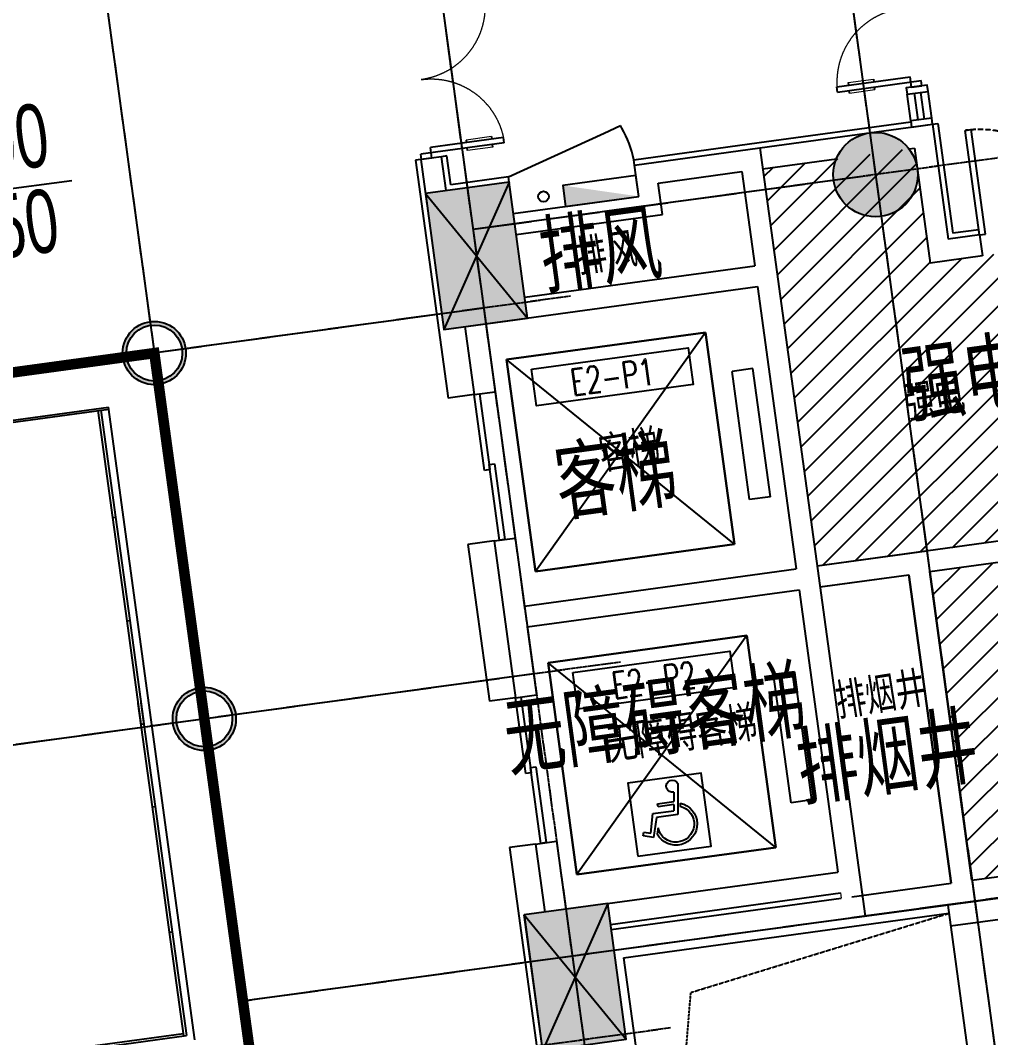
# Model space of a CAD drawing. Header units: millimetres. Extents: x -39175 to 150737, y -15023 to 140542.
# Drawn here: x -11401 to -2207, y 101396 to 111038 of the extents above; entities that cross this region are included whole.
import ezdxf
from ezdxf.enums import TextEntityAlignment as Align

# ---------------------------------------------------------------- set-up
doc = ezdxf.new("R2010")
doc.units = ezdxf.units.MM
doc.header["$LTSCALE"] = 10
for name, pattern in [('DASH', [0.35, 0.25, -0.1]), ('E-RG-1F$0$$0$DOTE', [2.42, 2, -0.2, 0.02, -0.2]), ('E2-RI-5F$0$DASHDOT', [1, 0.5, -0.25, 0, -0.25]), ('E2-RI-5F$0$DASHED', [0.75, 0.5, -0.25]), ('XRE2$0$HIDDEN', [0.375, 0.25, -0.125])]:
    doc.linetypes.add(name, pattern=pattern)
for name, color, linetype in [('A—墙体', 7, 'Continuous'), ('A—楼梯、电梯、栏杆', 50, 'Continuous'), ('A—设备管丼、主管符号', 50, 'Continuous'), ('A—轴线、尺寸', 1, 'Continuous'), ('A—门窗', 135, 'Continuous'), ('E2-RI-5F$0$0M-FIRE', 30, 'E2-RI-5F$0$DASHDOT'), ('E2-RI-5F$0$A-SYMB-VOID', 35, 'Continuous'), ('E2-RI-5F$0$J-STAIR楼梯', 2, 'Continuous'), ('E2-RV-5F$0$A-SYMB', 4, 'Continuous'), ('E2-RV-5F$0$A-SYMB-NUMB-T', 4, 'Continuous'), ('E2-RV-5F$0$A-WIND', 135, 'Continuous'), ('I—平面—填充03(灰度)', 250, 'Continuous'), ('I—平面—文字', 40, 'Continuous'), ('I—平面—文字（放大1：100）', 40, 'XRE2$0$HIDDEN'), ('I—平面—标高', 40, 'Continuous'), ('I—平面—消防设施', 10, 'Continuous'), ('I—平面—装饰面层线', 192, 'Continuous'), ('I—平面—门', 22, 'Continuous'), ('轴线100', 1, 'Continuous')]:
    doc.layers.add(name, color=color, linetype=linetype)
doc.layers.add('E2-RV-5F$0$$2$A-WALL', color=7, linetype='Continuous', lineweight=5)
doc.styles.add('E1-RI-5F$0$$4$XD2008', font='SIMYOU.TTF', dxfattribs={"width": 0.7})
doc.styles.add('E2-RV-5F$0$ECADI-TXT', font='simplex.shx', dxfattribs={"bigfont": 'hztxt.shx'})
doc.styles.add('XD2008', font='SIMYOU.TTF', dxfattribs={"width": 0.7, "height": 600})
pattern_1 = [(45, (-6071.9, -5118.89), (-132.58252, 132.58252), [])]

# ---------------------------------------------------------------- blocks, each defined once
blk = doc.blocks.new('E-COLS-F5')
at = {"layer": 'I—平面—填充03(灰度)'}
h = blk.add_hatch(color=18, dxfattribs=at)
edge = h.paths.add_edge_path()
edge.add_arc((11705615.9, -6097368.6), 400, 0, 360)
for points in [[(11701350.9, -6097547.8), (11701527, -6098835.8), (11702319.6, -6098727.5), (11702143.5, -6097439.5)], [(11702285.4, -6104384.2), (11702461.4, -6105672.3), (11703254, -6105563.9), (11703078, -6104275.9)]]:
    blk.add_hatch(color=18, dxfattribs=at).paths.add_polyline_path(points)
h = blk.add_hatch(color=18, dxfattribs=at)
edge = h.paths.add_edge_path(flags=17)
edge.add_arc((11698782, -6099059.6), 265, 0, 360)
edge = h.paths.add_edge_path()
edge.add_arc((11698782, -6099059.6), 300, 0, 360)
h = blk.add_hatch(color=18, dxfattribs=at)
edge = h.paths.add_edge_path(flags=17)
edge.add_arc((11699256, -6102527.4), 265, 0, 360)
edge = h.paths.add_edge_path()
edge.add_arc((11699256, -6102527.4), 300, 0, 360)
at = {"layer": 'A—墙体'}
for points in [[(11701350.9, -6097547.8), (11701527, -6098835.8), (11702319.6, -6098727.5), (11702143.5, -6097439.5)], [(11702285.4, -6104384.2), (11702461.4, -6105672.3), (11703254, -6105563.9), (11703078, -6104275.9)]]:
    blk.add_lwpolyline(points, close=True, dxfattribs=at)
for centre, radius in [((11705615.9, -6097368.6), 400), ((11698782, -6099059.6), 300), ((11698782, -6099059.6), 265), ((11699256, -6102527.4), 300), ((11699256, -6102527.4), 265)]:
    blk.add_circle(centre, radius, dxfattribs=at)
blk = doc.blocks.new('E2-RV-5F$0$3242342')
at = {"layer": 'A—设备管丼、主管符号'}
for p, q in [((282.4, 490.1), (2119, 983.8)), ((2119, 983.8), (282.4, 490.1)), ((808.9, -1466.5), (2119, 983.8)), ((2119, 983.8), (2645.4, -972.8)), ((2645.4, -972.8), (2119, 983.8)), ((282.4, 490.1), (2645.4, -972.8)), ((808.9, -1466.5), (282.4, 490.1)), ((282.4, 490.1), (808.9, -1466.5)), ((0, 0), (193.1, 51.9)), ((0, 0), (318.7, -1184.1)), ((193.1, 51.9), (511.9, -1132.1)), ((2645.4, -972.8), (808.9, -1466.5)), ((808.9, -1466.5), (2645.4, -972.8)), ((318.7, -1184.1), (511.9, -1132.1))]:
    blk.add_line(p, q, dxfattribs=at)
blk = doc.blocks.new('E2-RV-5F$0$Elevator - Single Side Open - 48_w x 94_h-2412031-一层平面 1_2号楼 FIRST FLOOR PLAN B1 B2')
at = {"layer": 'I—平面—门'}
for p, q in [((-355.6, -48.41875), (-1080.6, -48.41875)), ((-1080.6, -48.41875), (-1080.6, -99.21875)), ((-355.6, -99.21875), (-355.6, -48.41875)), ((-1080.6, -99.21875), (-355.6, -99.21875)), ((319.4, -99.21875), (-405.6, -99.21875)), ((-405.6, -99.21875), (-405.6, -150.01875)), ((-405.6, -150.01875), (319.4, -150.01875)), ((319.4, -150.01875), (319.4, -99.21875))]:
    blk.add_line(p, q, dxfattribs=at)
blk = doc.blocks.new('E2-RV-5F$0$残卫标')
for p, q in [((55510.3, 99656.5, 0), (55470.2, 99366.3, 0)), ((55463.1, 99581.8, 0), (55450.8, 99492.8, 0)), ((55294.9, 99464.1, 0), (55294.9, 99492.8, 0)), ((55294.9, 99492.8, 0), (55450.8, 99492.8, 0)), ((55446.8, 99464.1, 0), (55294.9, 99464.1, 0)), ((55446.8, 99464.1, 0), (55438.7, 99405.3, 0)), ((55508.3, 99468.3, 0), (55504.2, 99439.1, 0)), ((55193.8, 99225, 0), (55238.9, 99405.3, 0)), ((55265.7, 99366.3, 0), (55214.5, 99181.5, 0)), ((55238.9, 99405.3, 0), (55438.7, 99405.3, 0)), ((55470.2, 99366.3, 0), (55265.7, 99366.3, 0)), ((55119.6, 99210.7, 0), (55129.8, 99244, 0)), ((55129.8, 99244, 0), (55193.8, 99225, 0)), ((55269.1, 99266.1, 0), (55252.9, 99207.6, 0)), ((55214.5, 99181.5, 0), (55119.6, 99210.7, 0))]:
    blk.add_line(p, q)
at = {"elevation": 0}
blk.add_lwpolyline([(55043, 99024.5), (55743, 99024.5), (55743, 99724.5), (55043, 99724.5)], close=True, dxfattribs=at)
at = {"extrusion": (0, 0, -1)}
for centre, major_axis, start_param, end_param in [((55455.6, 99638.8, 0), (-40.6, 40.6), 3.796077, 8.3262), ((55441, 99278.8, 0), (200.4, 17.2), -1.14391, 2.865579), ((55441, 99278.8, 0), (-170.6, 24.8), 1.802138, 6.065215)]:
    blk.add_ellipse(centre, major_axis=major_axis, ratio=1, start_param=start_param, end_param=end_param, dxfattribs=at)
blk = doc.blocks.new('E2-RV-5F$0$ECADI-TAG-CODE')
at = {"layer": 'E2-RV-5F$0$A-SYMB-NUMB-T', "color": 1}
blk.add_lwpolyline([(0, 3.5), (15, 3.5), (15, 0), (0, 0)], close=True, dxfattribs=at)
at = {"layer": 'E2-RV-5F$0$A-SYMB-NUMB-T', "style": 'E2-RV-5F$0$ECADI-TXT', "width": 0.7}
blk.add_attdef('CODE', text='', height=2.5, dxfattribs=at).set_placement((7.5, 1.75), align=Align.MIDDLE_CENTER)
blk = doc.blocks.new('E2-RI-5F$0$$DorLib2D$00000011')
for p, q in [((-0.4667, 0.4709), (-0.4667, -0.0625)), ((-0.4667, 0.4709), (-0.4333, 0.4709)), ((-0.4333, 0.4709), (-0.4333, 0.0042)), ((0.4333, 0.4709), (0.4333, 0.0042)), ((0.4667, 0.4709), (0.4333, 0.4709)), ((0.4667, 0.4709), (0.4667, -0.0625)), ((-0.4833, 0.3962), (-0.4667, 0.3962)), ((-0.4167, 0.3962), (-0.4333, 0.3962)), ((0.4167, 0.3962), (0.4333, 0.3962)), ((0.4833, 0.3962), (0.4667, 0.3962)), ((-0.4833, 0.2346), (-0.4667, 0.2346)), ((-0.4167, 0.2346), (-0.4333, 0.2346)), ((0.4167, 0.2346), (0.4333, 0.2346)), ((0.4833, 0.2346), (0.4667, 0.2346)), ((-0.5, 0.0042), (-0.4333, 0.0042)), ((-0.5, 0.0042), (-0.5, -0.0625)), ((0.5, 0.0042), (0.4333, 0.0042)), ((0.5, 0.0042), (0.5, -0.0625)), ((-0.5, -0.0625), (-0.4667, -0.0625)), ((0.5, -0.0625), (0.4667, -0.0625))]:
    blk.add_line(p, q)
at = {"lineweight": 13}
for p, q in [((-0.4833, 0.3962), (-0.4833, 0.2346)), ((-0.4167, 0.3962), (-0.4167, 0.2346)), ((0.4167, 0.3962), (0.4167, 0.2346)), ((0.4833, 0.3962), (0.4833, 0.2346))]:
    blk.add_line(p, q, dxfattribs=at)
at = {"layer": 'I—平面—门', "color": 8, "linetype": 'DASH', "lineweight": 13, "ltscale": 20}
for centre, start, end in [((-0.4667, 0.0042), 0, 85.90396), ((0.4667, 0.0042), 94.09604, 180)]:
    blk.add_arc(centre, 0.4667, start, end, dxfattribs=at)
blk = doc.blocks.new('E2-RI-5F$0$DOOR1000')
at = {"layer": 'I—平面—门'}
for p, q in [((0, 1000), (56.4, 1000)), ((0, 0), (0, 1000)), ((56.4, 0), (56.4, 1000)), ((0, 0), (56.4, 0))]:
    blk.add_line(p, q, dxfattribs=at)
at = {"layer": 'I—平面—门', "color": 8, "linetype": 'DASH', "ltscale": 20}
blk.add_arc((0, 0), 1000, 0, 90, dxfattribs=at)
blk = doc.blocks.new('E2-RI-5F$0$XFX-BX')
blk.add_lwpolyline([(0, 0), (0, 200), (700, 200), (700, 0)], close=True)
blk.add_solid([(0, 0), (0, 0), (700, 0), (700, 200)])
blk = doc.blocks.new('E1-RI-5F$0$$0$ECADI-TAG-HGHT_国标_')
at = {"color": 1}
blk.add_line((-2.121, 2.121), (11.768, 2.121), dxfattribs=at)
at = {"color": 1, "const_width": 0.5}
blk.add_lwpolyline([(-2.121, 2.121), (0, 0), (2.121, 2.121)], dxfattribs=at)
at = {"color": 1}
blk.add_point((-1.481, 4.6), dxfattribs=at)
at = {"style": 'E1-RI-5F$0$$4$XD2008', "width": 0.7}
blk.add_attdef('FL', text='', height=3, dxfattribs=at).set_placement((-2.689, 2.967), align=Align.RIGHT)
for tag, p in [('F.F.L.', (2.284, 2.967)), ('T.O.S.', (2.284, -1.104))]:
    blk.add_attdef(tag, p, '', height=3, dxfattribs=at)
blk = doc.blocks.new('A$C1C9D1350')
at = {"layer": '轴线100', "linetype": 'E-RG-1F$0$$0$DOTE'}
for p, q in [((-261115.6, 130188.8), (-256622.6, 97317.7)), ((-264930.2, 129667.4), (-261001.3, 100923.9)), ((-268051.1, 129240.8), (-264122.3, 100497.3)), ((-185726.1, 122577.6), (-262526.2, 112080.1)), ((-184780.3, 115692.3), (-264706, 104767.6)), ((-261601.9, 111449.5), (-290353.7, 107519.5)), ((-261127.9, 107981.7), (-289879.7, 104051.7)), ((-260653.9, 104514), (-289405.7, 100584))]:
    blk.add_line(p, q, dxfattribs=at)

msp = doc.modelspace()

# ---------------------------------------------------------------- hatches: boundary and pattern name
at = {"layer": 'I—平面—装饰面层线'}
h = msp.add_hatch(dxfattribs=at)
h.set_pattern_fill('ANSI31', color=8, scale=1500, style=0)
h.set_pattern_definition(pattern_1)
h.paths.add_polyline_path([(-896.9, 108995.2), (-996.4, 108981.7), (-630.7, 106306.3), (1202.6, 106556.9), (836.9, 109232.3)])
edge = h.paths.add_edge_path()
edge.add_line((-4365.4, 109631.2), (-3850.9, 105867))
edge.add_line((-3850.9, 105867), (-828.9, 106280))
edge.add_line((-828.9, 106280), (-1194.5, 108954.6))
edge.add_line((-1194.5, 108954.6), (-2779.1, 108738))
edge.add_line((-2779.1, 108738), (-2928.4, 109827.6))
edge.add_line((-2928.4, 109827.6), (-4365.4, 109631.2))
h = msp.add_hatch(dxfattribs=at)
h.set_pattern_fill('ANSI31', color=8, scale=1500, style=0)
h.set_pattern_definition(pattern_1)
h.paths.add_polyline_path([(-2782.9, 105810), (-2383.5, 102887.7), (4452.9, 103822.1), (4053.5, 106744.8)])

# ---------------------------------------------------------------- linework, layer by layer
at = {"layer": 'A—墙体'}
for p, q in [((-4392.5, 109829.3), (-2757.3, 110052.8)), ((-2764.1, 110102.4), (-2764.1, 110102.4)), ((-2757.3, 110052.8), (-2608.4, 108963.2)), ((-5581.4, 109666.8), (-4392.5, 109829.3)), ((-4392.5, 109829.3), (-3397, 102547)), ((-4392.5, 109829.3), (-3397, 102547)), ((-2981.3, 109820.4), (-2928.4, 109827.6)), ((-2928.4, 109827.6), (-2779.4, 108737.9)), ((-7408.9, 109745.7), (-7607.1, 109718.6)), ((-7364.9, 109423.8), (-7408.9, 109745.7)), ((-4365.4, 109631.2), (-3668.1, 109726.5)), ((-7607.1, 109718.6), (-7549.5, 109297.7)), ((-5540.8, 109369.6), (-5581.4, 109666.8)), ((-5356.2, 109495.7), (-4563.5, 109604.1)), ((-5356.2, 109495.7), (-4563.5, 109604.1)), ((-4563.5, 109604.1), (-4441.7, 108712.4)), ((-4563.5, 109604.1), (-4441.7, 108712.4)), ((-5315.5, 109198.5), (-5356.2, 109495.7)), ((-6729.7, 109207), (-5540.8, 109369.6)), ((-6702.6, 109008.9), (-5315.5, 109198.5)), ((-2311.1, 109003.8), (-2608.4, 108963.2)), ((-2311.1, 109003.8), (-2608, 108963.2)), ((-2311.1, 109003.8), (-2284, 108805.6)), ((-2311.1, 109003.8), (-2284, 108805.6)), ((-2284, 108805.6), (-2779.4, 108737.9)), ((-2284, 108805.6), (-2779.1, 108738)), ((-6621.4, 108414.4), (-4441.7, 108712.4)), ((-6621.4, 108414.4), (-4441.7, 108712.4)), ((-7386.9, 108107.9), (-4414.6, 108514.2)), ((-7386.9, 108107.9), (-4414.6, 108514.2)), ((-4414.6, 108514.2), (-4048.9, 105839.1)), ((-4414.6, 108514.2), (-4048.9, 105839.1)), ((-7188.8, 108135), (-7100.7, 107491)), ((-6990.6, 108162.1), (-6902.6, 107518.1)), ((-7100.7, 107491), (-6902.6, 107518.1)), ((1576.7, 106406.2), (-2783, 105810.3)), ((-828.8, 106279.3), (-3850.7, 105866.2)), ((-6911.1, 106103.9), (-6713, 106131)), ((-6911.1, 106103.9), (-6708, 104617.7)), ((-3850.9, 105867), (-2810.2, 106009.2)), ((-3850.8, 105866.4), (-2810.1, 106008.7)), ((-6624.9, 105487), (-4048.9, 105839.1)), ((-6624.9, 105487), (-4048.9, 105839.1)), ((-3823.8, 105668.8), (-2981.2, 105784)), ((-3823.3, 105668.3), (-2981.2, 105783.4)), ((-2581.6, 102860.2), (-2981.2, 105784)), ((-2981.2, 105783.4), (-2581.6, 102860.1)), ((-2581.6, 102860.4), (-2981.1, 105783.2)), ((-2783, 105810.8), (-2383.5, 102887.7)), ((-2383.4, 102887.2), (-2783, 105810.8)), ((-2783, 105810.3), (-2383.4, 102887.2)), ((-2383.4, 102887.2), (-2783, 105810.3)), ((-6597.9, 105288.8), (-4021.8, 105640.9)), ((-6597.9, 105288.8), (-4021.8, 105640.9)), ((-4021.8, 105640.9), (-3656.1, 102965.8)), ((-4021.8, 105640.9), (-3656.1, 102965.8)), ((-6597.9, 105288.8), (-6509.8, 104644.8)), ((-6708, 104617.7), (-6509.8, 104644.8)), ((-6518.4, 103230.6), (-6320.2, 103257.7)), ((-6518.4, 103230.6), (-6430.3, 102586.6)), ((-6320.2, 103257.7), (-6232.2, 102613.7)), ((-5835.9, 102667.9), (-3656.1, 102965.8)), ((-5835.9, 102667.9), (-3656.1, 102965.8)), ((-2383.4, 102887.2), (-1987.1, 102941.3)), ((-3523.2, 102731.6), (-2581.6, 102860.2)), ((-5808.8, 102469.7), (-3629, 102767.7)), ((-5808.8, 102469.7), (-3629, 102767.7)), ((-5802, 102420.2), (-3622.3, 102718.1)), ((-5802, 102420.2), (-3622.3, 102718.1)), ((-3496.1, 102533.4), (-1960, 102743.1))]:
    msp.add_line(p, q, dxfattribs=at)
at = {"layer": 'A—楼梯、电梯、栏杆'}
for p, q in [((-17424.3, 106414.2), (-10563.4, 107352)), ((-17407.1, 106436.7), (-10566.1, 107371.8)), ((-10524.2, 106326.9), (-10662.5, 107338.5)), ((-10637.3, 107341.9), (-10499.1, 106330.4)), ((-9746.4, 101376.6), (-10566.1, 107371.8)), ((-10524.2, 106326.9), (-10499.1, 106330.4)), ((-10390.2, 105346.5), (-10524.2, 106326.9)), ((-10499, 106330.4), (-10365, 105350)), ((-10390.2, 105346.5), (-10365, 105350)), ((-10256.2, 104366.2), (-10390.2, 105346.5)), ((-10365.1, 105350), (-10231.1, 104369.6)), ((-4066.2, 104864), (-4264.4, 104837)), ((-4098.2, 103622.1), (-4264.4, 104837)), ((-3900, 103649.2), (-4066.2, 104864)), ((-10149.2, 103583.9), (-10283.2, 104564.3)), ((-10258, 104567.8), (-10124, 103587.4)), ((-10149.2, 103583.9), (-10124, 103587.4)), ((-10149.2, 103583.9), (-10124, 103587.4)), ((-10149.2, 103583.9), (-10124, 103587.4)), ((-9986.7, 102395), (-10149.2, 103583.9)), ((-9986.7, 102395), (-10149.2, 103583.9)), ((-10124, 103587.4), (-9961.5, 102398.4)), ((-10124, 103587.4), (-9961.5, 102398.4)), ((-3900, 103649.2), (-4098.2, 103622.1)), ((-9986.7, 102395), (-9961.5, 102398.4)), ((-9986.7, 102395), (-9961.5, 102398.4)), ((-9986.4, 102395), (-9961.3, 102398.5)), ((-9986.4, 102395), (-9961.3, 102398.5)), ((-9961.3, 102398.5), (-9826.9, 101415.2)), ((-9961.3, 102398.5), (-9826.9, 101415.2)), ((-9852, 101411.8), (-9986.4, 102395)), ((-9852, 101411.8), (-9986.4, 102395)), ((-11086.9, 101268.6), (-9855.5, 101436.9)), ((-11082.3, 101243.6), (-9826.9, 101415.2)), ((-9826.7, 101415.3), (-9826.9, 101415.3)), ((-9826.7, 101415.3), (-9826.9, 101415.3))]:
    msp.add_line(p, q, dxfattribs=at)
at = {"layer": 'A—轴线、尺寸', "linetype": 'E-RG-1F$0$$0$DOTE', "ltscale": 500}
for p, q in [((-5701.6, 127163.2), (-1208.5, 94292.1)), ((-9516.1, 126641.8), (-5587.3, 97898.3)), ((-12637.1, 126215.2), (-8708.2, 97471.7)), ((80491.9, 121028.9), (-7112.2, 109054.5)), ((81403.6, 114138.8), (-9291.9, 101742)), ((-7010.6, 108311.4), (-35762.4, 104381.5)), ((-6536.6, 104843.7), (-35288.4, 100913.7))]:
    msp.add_line(p, q, dxfattribs=at)
at = {"layer": 'A—门窗'}
for p, q in [((-2963.6, 110085.1), (-2998.1, 110337.8)), ((-2894.2, 110094.6), (-2928.8, 110347.3)), ((-2834.8, 110102.7), (-2869.3, 110355.4)), ((-2765.4, 110112.2), (-2799.9, 110364.9)), ((-2586.9, 102455.7), (11284.4, 104349.9)), ((-2613.8, 102652.9), (-2215.9, 99741.4)), ((-5684.5, 102153.9), (-2603.1, 102574.6)), ((-5684.5, 102153.9), (-5142.8, 98190.6))]:
    msp.add_line(p, q, dxfattribs=at)
for points in [[(-2799.9, 110364.9), (-2808.1, 110424.3), (-3006.2, 110397.2), (-2998.1, 110337.8)], [(-2757.3, 110052.8), (-2765.4, 110112.2), (-2963.6, 110085.1), (-2955.4, 110025.7)]]:
    msp.add_lwpolyline(points, close=True, dxfattribs=at)
at = {"layer": 'Defpoints'}
for points in [[(-6770, 109504.6), (-7386.6, 108108.3)], [(-7562.7, 109396.3), (-6594, 108216.6)], [(-5835.6, 102668.2), (-6452.1, 101271.8)], [(-6628.2, 102559.8), (-5659.5, 101380.2)]]:
    msp.add_lwpolyline(points, dxfattribs=at)
at = {"layer": 'E2-RI-5F$0$0M-FIRE', "linetype": 'E2-RI-5F$0$DASHED', "const_width": 100}
msp.add_lwpolyline([(-8855.8, 98551.2), (-10131.5, 107884), (-17067, 106936), (-17541, 110403.8), (-17868.8, 112801.9), (-17826.1, 112489.9)], dxfattribs=at)
at = {"layer": 'E2-RI-5F$0$A-SYMB-VOID', "color": 8, "linetype": 'DASH'}
msp.add_lwpolyline([(-5268.1, 99122.4), (-5047.4, 101824.5), (-2603.1, 102574.6)], dxfattribs=at)
at = {"layer": 'E2-RI-5F$0$J-STAIR楼梯'}
msp.add_line((-10256.2, 104366.2), (-10231.1, 104369.6), dxfattribs=at)
at = {"layer": 'E2-RV-5F$0$$2$A-WALL'}
for p, q in [((-5581.4, 109666.8), (-4392.5, 109829.3)), ((-5540.8, 109369.6), (-5581.4, 109666.8)), ((-5315.5, 109198.5), (-5356.2, 109495.7)), ((-6729.7, 109207), (-5540.8, 109369.6)), ((-6702.6, 109008.9), (-5315.5, 109198.5)), ((-7188.8, 108135), (-7100.7, 107491)), ((-6990.6, 108162.1), (-6902.6, 107518.1)), ((-7100.7, 107491), (-6902.6, 107518.1)), ((-6911.1, 106103.9), (-6713, 106131)), ((-6911.1, 106103.9), (-6708, 104617.7)), ((-6713, 106131), (-6624.9, 105487)), ((-6713, 106131), (-6624.9, 105487)), ((-6597.9, 105288.8), (-6509.8, 104644.8)), ((-6708, 104617.7), (-6509.8, 104644.8)), ((-6518.4, 103230.6), (-6320.2, 103257.7)), ((-6518.4, 103230.6), (-6430.3, 102586.6)), ((-6320.2, 103257.7), (-6232.2, 102613.7)), ((-3629, 102767.7), (-3622.3, 102718.1)), ((-3629, 102767.7), (-3622.3, 102718.1)), ((-5774.9, 102222), (-3397, 102547)), ((-5774.9, 102222), (-3397, 102547))]:
    msp.add_line(p, q, dxfattribs=at)
for points in [[(-7563, 109395.9), (-6770.4, 109504.3), (-6594.3, 108216.3), (-7386.9, 108107.9)], [(-7563, 109395.9), (-6770.4, 109504.3), (-6594.3, 108216.3), (-7386.9, 108107.9)], [(-6628.5, 102559.5), (-5835.9, 102667.9), (-5659.8, 101379.8), (-6452.4, 101271.5)], [(-6628.5, 102559.5), (-5835.9, 102667.9), (-5659.8, 101379.8), (-6452.4, 101271.5)]]:
    msp.add_lwpolyline(points, close=True, dxfattribs=at)
at = {"layer": 'I—平面—消防设施'}
msp.add_circle((-6443.8, 109367.8), 50, dxfattribs=at)
at = {"layer": 'I—平面—装饰面层线'}
for p, q in [((-4399.2, 109878.9), (-2962.2, 110075.3)), ((-2962.2, 110075.3), (-2955.5, 110025.8)), ((-2757.3, 110052.8), (-2707.8, 110059.6)), ((-2707.8, 110059.6), (-2565.6, 109019.5)), ((-5588.2, 109716.3), (-4399.2, 109878.9)), ((-7359.4, 109752.5), (-7408.9, 109745.7)), ((-7322, 109479.4), (-7359.4, 109752.5)), ((-7607.1, 109718.6), (-7656.6, 109711.8)), ((-7656.6, 109711.8), (-7348.5, 107457.5)), ((-5581.4, 109666.8), (-5588.2, 109716.3)), ((-6776.7, 109553.9), (-7322, 109479.4)), ((-6770, 109504.9), (-6776.7, 109553.9)), ((-2317.9, 109053.3), (-2565.6, 109019.5)), ((-7100.7, 107491), (-7348.5, 107457.5)), ((-6911.1, 106103.9), (-7159.2, 106070.3)), ((-7159.2, 106070.3), (-6956, 104584.2)), ((-6708, 104617.7), (-6956, 104584.2)), ((-6518.4, 103230.6), (-6766.5, 103197.1)), ((-6766.5, 103197.1), (-6075.7, 98143.6))]:
    msp.add_line(p, q, dxfattribs=at)
msp.add_lwpolyline([(-2311.1, 109003.8), (-2317.9, 109053.3)], dxfattribs=at)
at = {"layer": 'I—平面—门'}
for p, q in [((-5868.8, 109970), (-5714, 110041)), ((-5700.7, 110015.8), (-5712.6, 110041.6))]:
    msp.add_line(p, q, dxfattribs=at)
msp.add_lwpolyline([(-6776.7, 109553.9), (-5868.8, 109970)], dxfattribs=at)
msp.add_arc((-6568.5, 109518.8), 1000, 11.39057, 29.7997, dxfattribs=at)

# ---------------------------------------------------------------- block references
at = {"layer": 'A—墙体'}
msp.add_blockref('E-COLS-F5', (-11708913.6, 6206944.1), dxfattribs=at)
at = {"layer": 'A—设备管丼、主管符号', "rotation": 172.7248331827311}
for p in [(-4292.8, 106522.4), (-3900, 103649.2)]:
    msp.add_blockref('E2-RV-5F$0$3242342', p, dxfattribs=at)
at = {"layer": 'E2-RV-5F$0$A-SYMB', "xscale": 100.0000000086473, "yscale": 100.0000000093132, "zscale": 100.0000000093132, "rotation": 7.770013749006599}
for p, values in [((-6510.2, 107383.7), {'CODE': 'E2-P1'}), ((-6510.2, 107383.7), {'CODE': 'E2-P1'}), ((-6117.5, 104510.4), {'CODE': 'E2-P2'}), ((-6117.5, 104510.4), {'CODE': 'E2-P2'})]:
    msp.add_blockref('E2-RV-5F$0$ECADI-TAG-CODE', p, dxfattribs=at).add_auto_attribs(values)
at = {"layer": 'E2-RV-5F$0$A-WIND', "rotation": 7.770013723733078}
msp.add_blockref('E2-RV-5F$0$残卫标', (-46698.6, -2441.8, 0), dxfattribs=at)
msp.add_blockref('E2-RV-5F$0$残卫标', (-46698.6, -2441.8, 0), dxfattribs=at)
at = {"layer": 'I—平面—标高'}
ref = msp.add_blockref('E1-RI-5F$0$$0$ECADI-TAG-HGHT_国标_', (-13190.9, 108787.5), dxfattribs=dict(at, xscale=200.0000000007164, yscale=200, zscale=199.9999999997809, rotation=7.604996966306419))
ref.add_attrib('F.F.L.', '18.800', (-12803.7, 109437.9), dxfattribs={"layer": '0', "height": 600, "rotation": 7.605, "style": 'E1-RI-5F$0$$4$XD2008', "width": 0.7})
ref.add_attrib('T.O.S.', '18.750', (-12709, 108629), dxfattribs={"layer": '0', "height": 600, "rotation": 7.605, "style": 'E1-RI-5F$0$$4$XD2008', "width": 0.7})
at = {"layer": 'I—平面—消防设施', "xscale": -1, "rotation": 7.790517750942633}
msp.add_blockref('E2-RI-5F$0$XFX-BX', (-5540.8, 109369.6), dxfattribs=at)
at = {"layer": 'I—平面—门', "yscale": 1500, "zscale": 1500}
for p, xscale, rotation in [((-3052, 111147.9), 1499.999999999864, 97.78333956414846), ((-7609.5, 110475.2), -1500.000000000049, 277.7833395762833)]:
    msp.add_blockref('E2-RI-5F$0$$DorLib2D$00000011', p, dxfattribs=dict(at, xscale=xscale, rotation=rotation))
at = {"layer": 'I—平面—门', "rotation": 7.782966458832163}
msp.add_blockref('E2-RI-5F$0$DOOR1000', (-2311.5, 109003.6), dxfattribs=at)
at = {"layer": 'I—平面—门', "xscale": -1, "rotation": 97.78680695647711}
for p in [(-7002.3, 106413.8), (-7002.3, 106413.8), (-6609.5, 103540.5), (-6609.5, 103540.5)]:
    msp.add_blockref('E2-RV-5F$0$Elevator - Single Side Open - 48_w x 94_h-2412031-一层平面 1_2号楼 FIRST FLOOR PLAN B1 B2', p, dxfattribs=at)
at = {"layer": '轴线100'}
msp.add_blockref('A$C1C9D1350', (255414.1, -3026), dxfattribs=at)

# ---------------------------------------------------------------- texts
at = {"layer": 'I—平面—文字', "linetype": 'ByBlock', "style": 'XD2008', "width": 0.7}
for s, rotation, p in [('排风', 7.72818, (-6436.6, 108504.5, 0)), ('强电', 7.95472, (-2993.1, 107284.3, 0)), ('客梯', 7.75157, (-6288.8, 106354.2, 0)), ('无障碍客梯', 7.75157, (-6771.9, 103937.3, 0)), ('排烟井', 7.75157, (-3997.6, 103654.1, 0))]:
    msp.add_text(s, height=600, rotation=rotation, dxfattribs=at).set_placement(p)
at = {"layer": 'I—平面—文字（放大1：100）', "linetype": 'ByBlock', "style": 'XD2008', "width": 0.7}
for s, p in [('排风', (-6108.7, 108648.1, 0)), ('强电', (-3000.8, 107265.4, 0)), ('客梯', (-5891.2, 106779.3, 0)), ('排烟井', (-3651, 104440.9, 0)), ('无障碍客梯', (-5819, 104025.1, 0))]:
    msp.add_text(s, height=300, rotation=9.15842, dxfattribs=at).set_placement(p)

doc.saveas('drawing.dxf')
